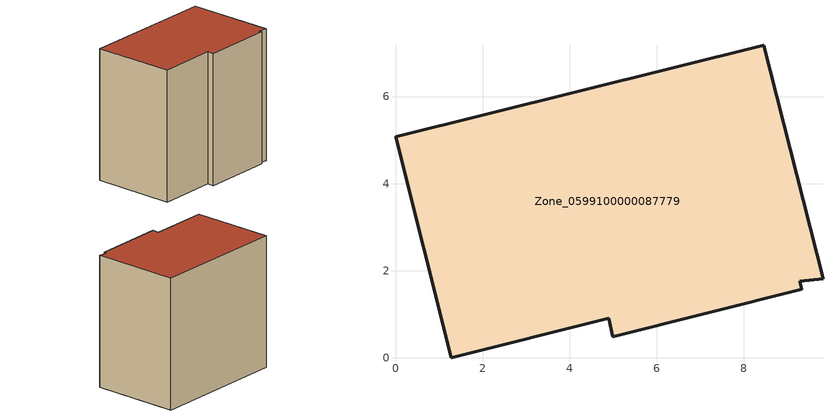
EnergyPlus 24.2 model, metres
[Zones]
Zone_0599100000087779
 floor ground (C_G): 9.28,1.75 9.32,1.58 5,0.48 4.9,0.91 1.27,0 0,5.08 8.46,7.18 9.82,1.82 z0
 wall outside (C_F): 8.46,7.18 0,5.08 1.27,0 4.9,0.91 5,0.48 9.32,1.58 9.28,1.75 9.82,1.82 8.46,7.18 z0:8.48
 roof outside (C_R): 9.28,1.75 9.82,1.82 8.46,7.18 0,5.08 1.27,0 4.9,0.91 5,0.48 9.32,1.58 z8.48
[BUILDING]
Pand.0599100000087779: North Axis=0; Terrain=City; Loads Convergence Tolerance Value=0.04; Temperature Convergence Tolerance Value=0.4; Solar Distribution=FullExterior; Maximum Number of Warmup Days=25; Minimum Number of Warmup Days=1
[Site:Location]
Rotterdam.The.Hague.AP_ZH_NLD Design_Conditions: Latitude=51.96; Longitude=4.45; Time Zone=1; Elevation=-4.5
[SITE:GROUNDTEMPERATURE:BUILDINGSURFACE]
18, 18, 18, 18, 18, 18, 18, 18, 18, 18, 18, 18
[MATERIAL] Thermal Absorptance=0.9; Solar Absorptance=0.7; Visible Absorptance=0.7
Name | Roughness | Thickness | Conductivity | Density | Specific Heat
G.TI.1975-1991 | MediumSmooth | 0.15 | 0.288461 | 540 | 1210
F.TI.1975-1991 | Rough | 0.3 | 0.230769 | 1920 | 840
R.TI.1975-1991 | MediumRough | 0.2 | 0.153846 | 1500 | 1000
[CONSTRUCTION]
C_G: G.TI.1975-1991
C_F: F.TI.1975-1991
C_R: R.TI.1975-1991
[ZONE]
Zone_0599100000087779: Type=1; Multiplier=1; Ceiling Height=Autocalculate; Volume=Autocalculate; Floor Area=autocalculate; Part of Total Floor Area=Yes
[ZONEINFILTRATION:DESIGNFLOWRATE]
Infil_Zone_0599100000087779: Zone or ZoneList or Space or SpaceList=Zone_0599100000087779; Schedule=AlwaysOn; Design Flow Rate Calculation Method=Flow/Area; Flow Rate per Floor Area=0.003; Constant Term Coefficient=1; Temperature Term Coefficient=0; Velocity Term Coefficient=0; Velocity Squared Term Coefficient=0
[HVACTEMPLATE:ZONE:IDEALLOADSAIRSYSTEM]
Zone_0599100000087779: Maximum Heating Supply Air Temperature=50; Minimum Cooling Supply Air Temperature=13; Maximum Heating Supply Air Humidity Ratio=0.0156; Minimum Cooling Supply Air Humidity Ratio=0.0077; Heating Limit=NoLimit; Cooling Limit=NoLimit; Dehumidification Control Type=ConstantSensibleHeatRatio; Cooling Sensible Heat Ratio=0.7; Dehumidification Setpoint=60; Humidification Control Type=None; Humidification Setpoint=30; Outdoor Air Method=None; Outdoor Air Flow Rate per Person=0.00944; Outdoor Air Flow Rate per Zone Floor Area=0; Outdoor Air Flow Rate per Zone=0; Demand Controlled Ventilation Type=None; Outdoor Air Economizer Type=NoEconomizer; Heat Recovery Type=None; Sensible Heat Recovery Effectiveness=0.7; Latent Heat Recovery Effectiveness=0.65
[ZONECONTROL:THERMOSTAT]
ThermostatControl_Zone_0599100000087779: Zone or ZoneList=Zone_0599100000087779; Control Type Schedule=DualSetpointControlType; Control 1=Thermostat_Zone_0599100000087779; Temperature Difference Between Cutout And Setpoint=0
[THERMOSTATSETPOINT:DUALSETPOINT]
Thermostat_Zone_0599100000087779: Heating Setpoint Temperature Schedule=HeatingSetpoint_Zone_0599100000087779; Cooling Setpoint Temperature Schedule=CoolingSetpoint_Zone_0599100000087779
[SCHEDULE:COMPACT]
HeatingSetpoint_Zone_0599100000087779: Through: 12/31, For: AllDays, Until: 24:00, 21
CoolingSetpoint_Zone_0599100000087779: Through: 12/31, For: AllDays, Until: 24:00, 24
DualSetpointControlType: Through: 12/31, For: AllDays, Until: 24:00, 4
AlwaysOn: Through: 12/31, For: AllDays, Until: 24:00, 1
